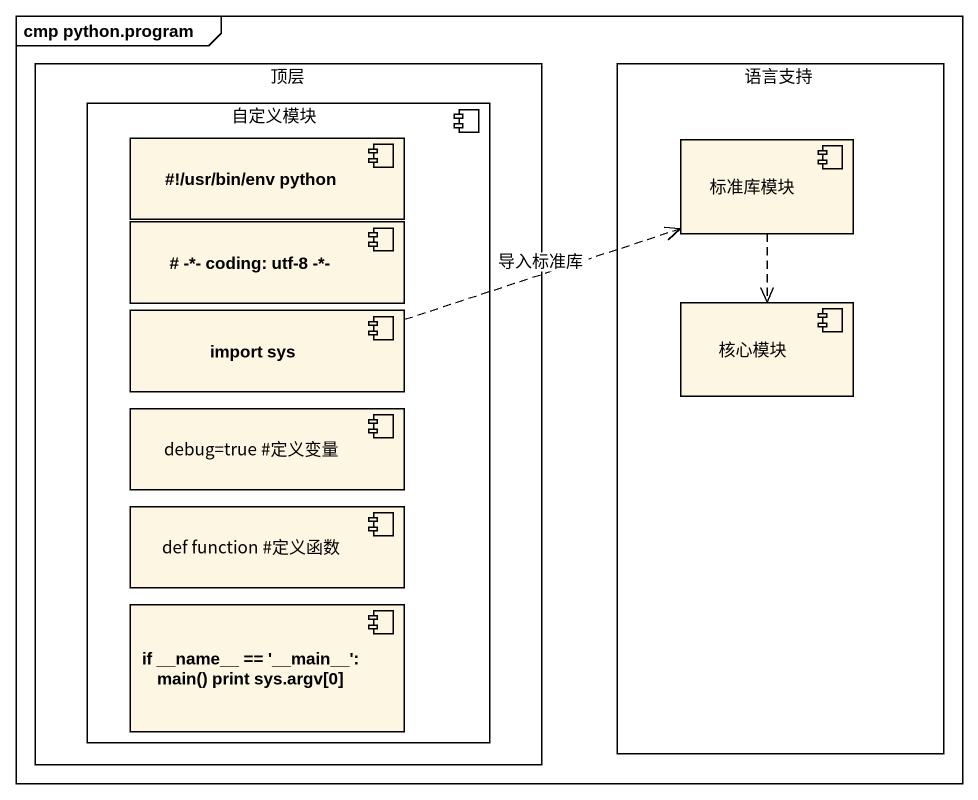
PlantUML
@startuml
mainframe cmp python.program
rectangle 顶层 {
  component 自定义模块 {
    component "#!/usr/bin/env python" as usr_bin_env_python
    component "# -*- coding: utf-8 -*-" as coding_utf_8
    component "import sys" as import_sys
    component "debug=true #定义变量" as debug_true_定义变量
    component "def function #定义函数" as def_function_定义函数
    component "if ~__name~__ == '~__main~__': main() print sys.argv[0]" as if_name_main_main_print_sys
  }
}
rectangle 语言支持 {
  component 标准库模块
  component 核心模块
}
标准库模块 ..> 核心模块
import_sys .right.> 标准库模块 : 导入标准库
@enduml
